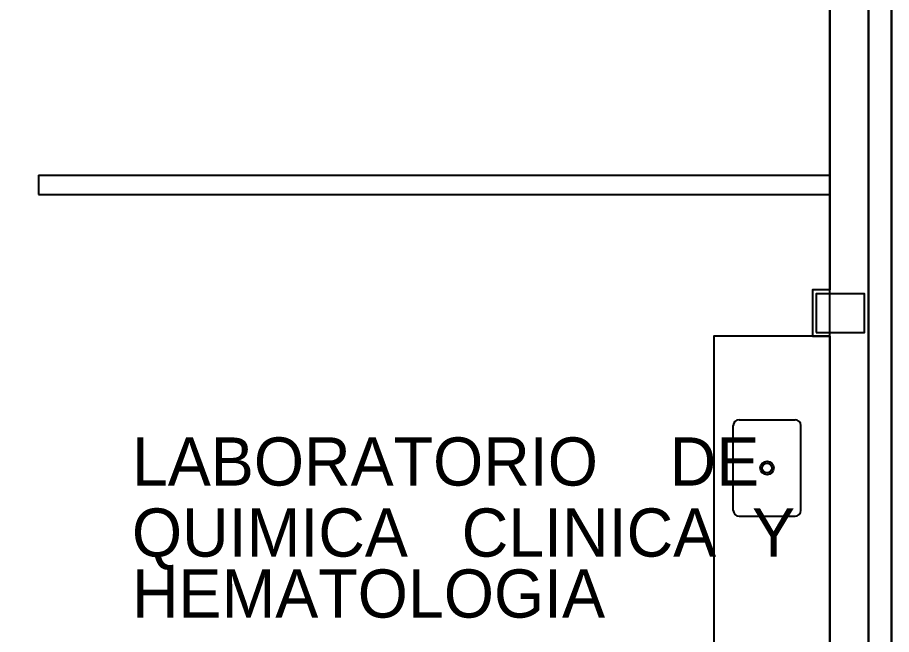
# Model space of a CAD drawing. Header units: millimetres. Extents: x 1473.7 to 1568.7, y 1808.4 to 1881.8.
# Drawn here: x 1505.091 to 1509.62, y 1815.377 to 1818.577 of the extents above; entities that cross this region are included whole.
import ezdxf

# ---------------------------------------------------------------- set-up
doc = ezdxf.new("R2010")
doc.units = ezdxf.units.MM
for name, color, linetype in [('0-OBSERVACIONES', 6, 'CONTINUOUS'), ('0000-TEXTO', 7, 'CONTINUOUS'), ('AR - INST. SANITARIA', 2, 'CONTINUOUS'), ('AR - LADRILLO VISTO', 3, 'CONTINUOUS'), ('AR - REVOQUE', 8, 'CONTINUOUS'), ('ES - LINEA OFICIAL', 6, 'CONTINUOUS'), ('ES-COLUMNAS', 5, 'CONTINUOUS'), ('ES-TABIQUES', 5, 'CONTINUOUS')]:
    doc.layers.add(name, color=color, linetype=linetype)

msp = doc.modelspace()

# ---------------------------------------------------------------- linework, layer by layer
at = {"layer": '0-OBSERVACIONES'}
msp.add_lwpolyline([(1509.619942, 1812.228837), (1509.299942, 1812.228837), (1509.299942, 1820.408838), (1509.619942, 1820.408838)], close=True, dxfattribs=at)
at = {"layer": 'AR - INST. SANITARIA'}
for p, q in [((1508.829942, 1816.491068), (1509.119942, 1816.491068)), ((1508.799942, 1816.021068), (1508.799942, 1816.461068)), ((1509.149942, 1816.021068), (1509.149942, 1816.461068)), ((1508.829942, 1815.991068), (1509.119942, 1815.991068))]:
    msp.add_line(p, q, dxfattribs=at)
msp.add_lwpolyline([(1509.299942, 1816.923838), (1508.699942, 1816.923838), (1508.699942, 1813.104261), (1509.299942, 1813.104261)], dxfattribs=at)
for radius in [0.035, 0.025]:
    msp.add_circle((1508.974942, 1816.241068), radius, dxfattribs=at)
for centre, start, end in [((1508.829942, 1816.461068), 90, 180), ((1509.119942, 1816.461068), 0, 90), ((1508.829942, 1816.021068), 180, 270), ((1509.119942, 1816.021068), 270, 0)]:
    msp.add_arc(centre, 0.03, start, end, dxfattribs=at)
at = {"layer": 'AR - LADRILLO VISTO', "linetype": 'CONTINUOUS'}
msp.add_lwpolyline([(1509.499942, 1838.438838), (1509.499942, 1812.228837), (1509.499942, 1812.228837), (1509.499942, 1812.228837), (1509.619942, 1812.228837), (1509.619942, 1838.498838), (1509.159942, 1838.498838), (1509.159942, 1838.318836), (1509.219942, 1838.318836), (1509.219942, 1838.438838), (1509.499942, 1838.438838)], dxfattribs=at)
at = {"layer": 'AR - REVOQUE', "linetype": 'CONTINUOUS'}
msp.add_lwpolyline([(1509.299942, 1818.658838), (1509.299942, 1817.163838), (1509.209942, 1817.163838), (1509.209942, 1816.923838), (1509.299942, 1816.923838), (1509.299942, 1813.018837)], dxfattribs=at)
at = {"layer": 'ES - LINEA OFICIAL'}
msp.add_lwpolyline([(1509.499942, 1812.168838), (1509.499942, 1843.498838), (1500.739942, 1843.498838), (1500.739942, 1812.168838), (1509.499942, 1812.168838)], dxfattribs=at)
at = {"layer": 'ES-COLUMNAS', "linetype": 'CONTINUOUS'}
msp.add_lwpolyline([(1509.229942, 1816.943838), (1509.479942, 1816.943838), (1509.479942, 1817.143838), (1509.229942, 1817.143838)], close=True, dxfattribs=at)
at = {"layer": 'ES-TABIQUES', "color": 2, "linetype": 'CONTINUOUS'}
msp.add_line((1505.199379, 1817.758838), (1505.199379, 1817.658838), dxfattribs=at)
for points in [[(1505.199379, 1817.758838), (1509.299942, 1817.758838)], [(1505.199379, 1817.658838), (1509.299942, 1817.658838)]]:
    msp.add_lwpolyline(points, dxfattribs=at)

# ---------------------------------------------------------------- texts
at = {"layer": '0000-TEXTO', "char_height": 0.25, "attachment_point": 1}
for s, insert, width in [('LABORATORIO    DE', (1505.683742, 1816.399534), 3.416667), ('QUIMICA   CLINICA  Y', (1505.683742, 1816.031164), 3.659722), ('HEMATOLOGIA', (1505.683742, 1815.71501), 2.25)]:
    msp.add_mtext(s, dxfattribs=dict(at, insert=insert, width=width))

doc.saveas('drawing.dxf')
